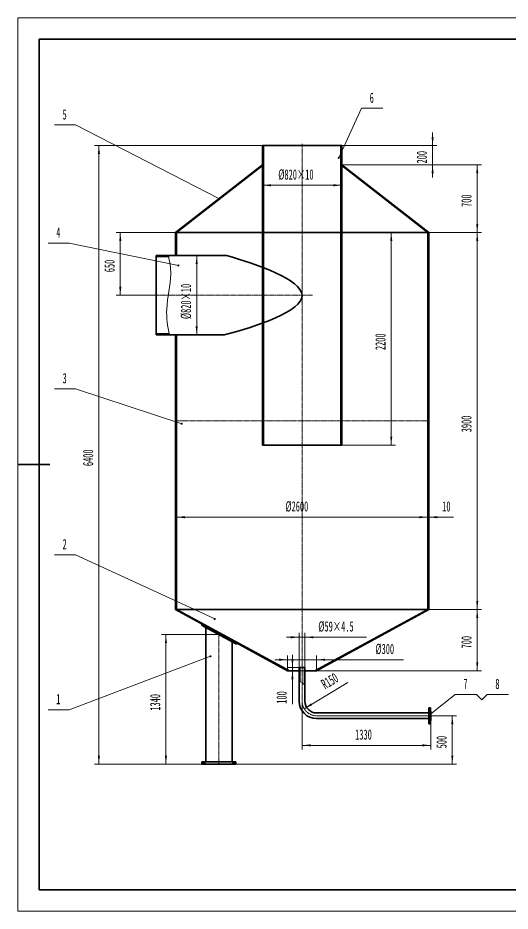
# Model space of a CAD drawing. Header units: millimetres. Extents: x -6534 to 6534, y -5345 to 4620.
# Drawn here: x -6534 to -1446, y -4620 to 4620 of the extents above; entities that cross this region are included whole.
import ezdxf

# ---------------------------------------------------------------- set-up
doc = ezdxf.new("R2010")
doc.units = ezdxf.units.MM
doc.linetypes.add('点画线', pattern=[18, 12, -2, 2, -2])
doc.layers.get('0').update_dxf_attribs({"lineweight": 35})
for name, color, linetype, lineweight in [('EB0', 7, 'Continuous', 35), ('中心线层', 1, '点画线', 18), ('尺寸线层', 3, 'Continuous', 18), ('细实线层', 7, 'Continuous', 18)]:
    doc.layers.add(name, color=color, linetype=linetype, lineweight=lineweight)
doc.styles.add('标准', font='', dxfattribs={"width": 0.5})
doc.styles.get('标准').set_extended_font_data('宋体')
doc.dimstyles.new('标准', dxfattribs={"dimscale": 330, "dimtxt": 4.789648, "dimasz": 4, "dimexe": 2, "dimexo": 0, "dimgap": 1.419876, "dimtad": 1, "dimdec": 1, "dimdsep": 46, "dimtxsty": '标准', "dimblk": '_CAXARROW', "dimcen": 0, "dimdle": 6, "dimazin": 2, "dimtfac": 0.707107, "dimtdec": 3, "dimtofl": 0, "dimtmove": 0, "dimatfit": 3, "dimfxl": 0, "dimfrac": 2, "dimtolj": 1, "dimtzin": 0, "dimlwd": 18, "dimarcsym": 0})

# ---------------------------------------------------------------- blocks, each defined once
blk = doc.blocks.new('*X2')
at = {"layer": 'EB0', "color": 0, "linetype": 'Continuous', "lineweight": 18}
for p, q in [((-12848, -220), (-12848, 9020)), ((-12848, 9020), (220, 9020)), ((220, 9020), (220, -220)), ((220, -220), (-12848, -220))]:
    blk.add_line(p, q, dxfattribs=at)
at = {"layer": 'EB0', "color": 0, "linetype": 'Continuous', "lineweight": 35}
for p, q in [((-6314, 9020), (-6314, 8690)), ((-12628, 8800), (-12628, 0)), ((0, 8800), (-12628, 8800)), ((0, 0), (0, 8800)), ((-12848, 4400), (-12518, 4400)), ((220, 4400), (-110, 4400)), ((-6314, -220), (-6314, 110)), ((-12628, 0), (0, 0))]:
    blk.add_line(p, q, dxfattribs=at)
blk = doc.blocks.new('*X3')
at = {"layer": '尺寸线层', "linetype": 'Continuous', "lineweight": 18}
for points in [[(-4896.1, -545.1), (-4808.1, -556.1), (-4808.1, -534.1)], [(-2296.1, -545.1), (-2384.1, -556.1), (-2384.1, -534.1)]]:
    blk.add_hatch(color=0, dxfattribs=at).paths.add_polyline_path(points, flags=0)
at = {"layer": '尺寸线层', "color": 0, "linetype": 'Continuous', "lineweight": 18}
for p, q in [((-2296.1, 2400.6), (-2296.1, -589.1)), ((-4896.1, 1340.6), (-4896.1, -589.1)), ((-4896.1, -545.1), (-2296.1, -545.1))]:
    blk.add_line(p, q, dxfattribs=at)
at = {"layer": '尺寸线层', "color": 0, "linetype": 'Continuous', "lineweight": 18, "insert": (-3768.9, -380.6), "char_height": 105.372, "width": 226.71, "attachment_point": 1, "line_spacing_factor": 1.15057, "style": '标准'}
blk.add_mtext('\\T1.001;%%C2600', dxfattribs=at)
blk = doc.blocks.new('_CAXARROW')
blk.add_hatch(color=0).paths.add_polyline_path([(0, 0), (-1, 0.125), (-1, -0.125)], flags=0)
blk = doc.blocks.new('*X4')
at = {"layer": '尺寸线层', "linetype": 'Continuous', "lineweight": 18}
for points in [[(-2296.1, -545.1), (-2384.1, -556.1), (-2384.1, -534.1)], [(-2286.1, -545.1), (-2198.1, -556.1), (-2198.1, -534.1)]]:
    blk.add_hatch(color=0, dxfattribs=at).paths.add_polyline_path(points, flags=0)
at = {"layer": '尺寸线层', "color": 0, "linetype": 'Continuous', "lineweight": 18}
for p, q in [((-2428.1, -545.1), (-2031.5, -545.1)), ((-2296.1, -1499.4), (-2296.1, -501.1)), ((-2286.1, -1499.4), (-2286.1, -501.1))]:
    blk.add_line(p, q, dxfattribs=at)
at = {"layer": '尺寸线层', "color": 0, "linetype": 'Continuous', "lineweight": 18, "insert": (-2148.5, -380.6), "char_height": 105.37, "width": 151.36, "attachment_point": 1, "line_spacing_factor": 1.15057, "style": '标准'}
blk.add_mtext('\\T1.001;10', dxfattribs=at)
blk = doc.blocks.new('*X5')
at = {"layer": '尺寸线层', "linetype": 'Continuous', "lineweight": 18}
for points in [[(-5475.6, 2400.6), (-5486.6, 2312.6), (-5464.6, 2312.6)], [(-5475.6, 1750.6), (-5486.6, 1838.6), (-5464.6, 1838.6)]]:
    blk.add_hatch(color=0, dxfattribs=at).paths.add_polyline_path(points, flags=0)
at = {"layer": '尺寸线层', "color": 0, "linetype": 'Continuous', "lineweight": 18}
for p, q in [((-4906.1, 2400.6), (-5519.6, 2400.6)), ((-5475.6, 2400.6), (-5475.6, 1750.6)), ((-5109.1, 1750.6), (-5519.6, 1750.6))]:
    blk.add_line(p, q, dxfattribs=at)
at = {"layer": '尺寸线层', "color": 0, "linetype": 'Continuous', "lineweight": 18, "insert": (-5640, 1989.2), "char_height": 105.372, "width": 113.465, "attachment_point": 1, "rotation": 90, "line_spacing_factor": 1.15057, "style": '标准'}
blk.add_mtext('\\T1.001;650', dxfattribs=at)
blk = doc.blocks.new('*X6')
at = {"layer": '尺寸线层', "linetype": 'Continuous', "lineweight": 18}
for points in [[(-1786.4, 2400.6), (-1797.4, 2312.6), (-1775.4, 2312.6)], [(-1786.4, -1499.4), (-1797.4, -1411.4), (-1775.4, -1411.4)]]:
    blk.add_hatch(color=0, dxfattribs=at).paths.add_polyline_path(points, flags=0)
at = {"layer": '尺寸线层', "color": 0, "linetype": 'Continuous', "lineweight": 18}
for p, q in [((-2286.1, 2400.6), (-1742.4, 2400.6)), ((-1786.4, 2400.6), (-1786.4, -1499.4)), ((-2286.1, -1499.4), (-1742.4, -1499.4))]:
    blk.add_line(p, q, dxfattribs=at)
at = {"layer": '尺寸线层', "color": 0, "linetype": 'Continuous', "lineweight": 18, "insert": (-1950.9, 333.6), "char_height": 105.372, "width": 151.25, "attachment_point": 1, "rotation": 90, "line_spacing_factor": 1.15057, "style": '标准'}
blk.add_mtext('\\T1.001;3900', dxfattribs=at)
blk = doc.blocks.new('*X7')
at = {"layer": '尺寸线层', "linetype": 'Continuous', "lineweight": 18}
for points in [[(-2044.1, -2599.4), (-2055.1, -2687.4), (-2033.1, -2687.4)], [(-2044.1, -3099.4), (-2055.1, -3011.4), (-2033.1, -3011.4)]]:
    blk.add_hatch(color=0, dxfattribs=at).paths.add_polyline_path(points, flags=0)
at = {"layer": '尺寸线层', "color": 0, "linetype": 'Continuous', "lineweight": 18}
for p, q in [((-3446.1, -2599.4), (-2000.1, -2599.4)), ((-2044.1, -2599.4), (-2044.1, -3099.4)), ((-4281.1, -3099.4), (-2000.1, -3099.4))]:
    blk.add_line(p, q, dxfattribs=at)
at = {"layer": '尺寸线层', "color": 0, "linetype": 'Continuous', "lineweight": 18, "insert": (-2208.5, -2935.8), "char_height": 105.372, "width": 113.465, "attachment_point": 1, "rotation": 90, "line_spacing_factor": 1.15057, "style": '标准'}
blk.add_mtext('\\T1.001;500', dxfattribs=at)
blk = doc.blocks.new('*X8')
at = {"layer": '尺寸线层', "linetype": 'Continuous', "lineweight": 18}
for points in [[(-1786.4, 3100.6), (-1797.4, 3012.6), (-1775.4, 3012.6)], [(-1786.4, 2400.6), (-1797.4, 2488.6), (-1775.4, 2488.6)]]:
    blk.add_hatch(color=0, dxfattribs=at).paths.add_polyline_path(points, flags=0)
at = {"layer": '尺寸线层', "color": 0, "linetype": 'Continuous', "lineweight": 18}
for p, q in [((-3186.1, 3100.6), (-1742.4, 3100.6)), ((-1786.4, 3100.6), (-1786.4, 2400.6)), ((-2286.1, 2400.6), (-1742.4, 2400.6))]:
    blk.add_line(p, q, dxfattribs=at)
at = {"layer": '尺寸线层', "color": 0, "linetype": 'Continuous', "lineweight": 18, "insert": (-1950.9, 2664.2), "char_height": 105.372, "width": 113.465, "attachment_point": 1, "rotation": 90, "line_spacing_factor": 1.15057, "style": '标准'}
blk.add_mtext('\\T1.001;700', dxfattribs=at)
blk = doc.blocks.new('*X9')
at = {"layer": '尺寸线层', "linetype": 'Continuous', "lineweight": 18}
for points in [[(-2675, 2400.6), (-2686, 2312.6), (-2664, 2312.6)], [(-2675, 200.6), (-2686, 288.6), (-2664, 288.6)]]:
    blk.add_hatch(color=0, dxfattribs=at).paths.add_polyline_path(points, flags=0)
at = {"layer": '尺寸线层', "color": 0, "linetype": 'Continuous', "lineweight": 18}
for p, q in [((-2286.1, 2400.6), (-2719, 2400.6)), ((-2675, 2400.6), (-2675, 200.6)), ((-3186.1, 200.6), (-2631, 200.6))]:
    blk.add_line(p, q, dxfattribs=at)
at = {"layer": '尺寸线层', "color": 0, "linetype": 'Continuous', "lineweight": 18, "insert": (-2839.5, 1183.6), "char_height": 105.372, "width": 151.25, "attachment_point": 1, "rotation": 90, "line_spacing_factor": 1.15057, "style": '标准'}
blk.add_mtext('\\T1.001;2200', dxfattribs=at)
blk = doc.blocks.new('*X10')
at = {"layer": '尺寸线层', "linetype": 'Continuous', "lineweight": 18}
for points in [[(-2247.5, 3300.6), (-2258.5, 3388.6), (-2236.5, 3388.6)], [(-2247.5, 3100.6), (-2258.5, 3012.6), (-2236.5, 3012.6)]]:
    blk.add_hatch(color=0, dxfattribs=at).paths.add_polyline_path(points, flags=0)
at = {"layer": '尺寸线层', "color": 0, "linetype": 'Continuous', "lineweight": 18}
for p, q in [((-2247.5, 3432.6), (-2247.5, 2968.6)), ((-3186.1, 3300.6), (-2203.5, 3300.6)), ((-3186.1, 3100.6), (-2203.5, 3100.6))]:
    blk.add_line(p, q, dxfattribs=at)
at = {"layer": '尺寸线层', "color": 0, "linetype": 'Continuous', "lineweight": 18, "insert": (-2412, 3114.2), "char_height": 105.372, "width": 113.465, "attachment_point": 1, "rotation": 90, "line_spacing_factor": 1.15057, "style": '标准'}
blk.add_mtext('\\T1.001;200', dxfattribs=at)
blk = doc.blocks.new('*X11')
at = {"layer": '尺寸线层', "linetype": 'Continuous', "lineweight": 18}
for points in [[(-5696.9, 3300.6), (-5707.9, 3212.6), (-5685.9, 3212.6)], [(-5696.9, -3099.4), (-5707.9, -3011.4), (-5685.9, -3011.4)]]:
    blk.add_hatch(color=0, dxfattribs=at).paths.add_polyline_path(points, flags=0)
at = {"layer": '尺寸线层', "color": 0, "linetype": 'Continuous', "lineweight": 18}
for p, q in [((-3186.1, 3300.6), (-5740.9, 3300.6)), ((-5696.9, 3300.6), (-5696.9, -3099.4)), ((-4281.1, -3099.4), (-5740.9, -3099.4))]:
    blk.add_line(p, q, dxfattribs=at)
at = {"layer": '尺寸线层', "color": 0, "linetype": 'Continuous', "lineweight": 18, "insert": (-5861.4, -16.4), "char_height": 105.372, "width": 151.25, "attachment_point": 1, "rotation": 90, "line_spacing_factor": 1.15057, "style": '标准'}
blk.add_mtext('\\T1.001;6400', dxfattribs=at)
blk = doc.blocks.new('*X12')
at = {"layer": '尺寸线层', "linetype": 'Continuous', "lineweight": 18}
for points in [[(-3596.1, -2905.3), (-3508.1, -2916.3), (-3508.1, -2894.3)], [(-2265.9, -2905.3), (-2353.9, -2916.3), (-2353.9, -2894.3)]]:
    blk.add_hatch(color=0, dxfattribs=at).paths.add_polyline_path(points, flags=0)
at = {"layer": '尺寸线层', "color": 0, "linetype": 'Continuous', "lineweight": 18}
for p, q in [((-3596.1, -2449.4), (-3596.1, -2949.3)), ((-2265.9, -2648.8), (-2265.9, -2949.3)), ((-3596.1, -2905.3), (-2265.9, -2905.3))]:
    blk.add_line(p, q, dxfattribs=at)
at = {"layer": '尺寸线层', "color": 0, "linetype": 'Continuous', "lineweight": 18, "insert": (-3048, -2740.8), "char_height": 105.372, "width": 151.25, "attachment_point": 1, "line_spacing_factor": 1.15057, "style": '标准'}
blk.add_mtext('\\T1.001;1330', dxfattribs=at)
blk = doc.blocks.new('*X13')
at = {"layer": '尺寸线层', "linetype": 'Continuous', "lineweight": 18}
for points in [[(-4685.8, 2160.6), (-4696.8, 2072.6), (-4674.8, 2072.6)], [(-4685.8, 1340.6), (-4696.8, 1428.6), (-4674.8, 1428.6)]]:
    blk.add_hatch(color=0, dxfattribs=at).paths.add_polyline_path(points, flags=0)
at = {"layer": '尺寸线层', "color": 0, "linetype": 'Continuous', "lineweight": 18}
for p, q in [((-5106.1, 2160.6), (-4641.8, 2160.6)), ((-4685.8, 2160.6), (-4685.8, 1340.6)), ((-4401.6, 1340.6), (-4729.8, 1340.6))]:
    blk.add_line(p, q, dxfattribs=at)
at = {"layer": '尺寸线层', "color": 0, "linetype": 'Continuous', "lineweight": 18, "insert": (-4850.2, 1504), "char_height": 105.372, "width": 339.955, "attachment_point": 1, "rotation": 90, "line_spacing_factor": 1.15057, "style": '标准'}
blk.add_mtext('\\T1.001;%%C820×10', dxfattribs=at)
blk = doc.blocks.new('*X14')
at = {"layer": '尺寸线层', "linetype": 'Continuous', "lineweight": 18}
for points in [[(-4006.1, 2888.4), (-3918.1, 2877.4), (-3918.1, 2899.4)], [(-3186.1, 2888.4), (-3274.1, 2877.4), (-3274.1, 2899.4)]]:
    blk.add_hatch(color=0, dxfattribs=at).paths.add_polyline_path(points, flags=0)
at = {"layer": '尺寸线层', "color": 0, "linetype": 'Continuous', "lineweight": 18}
for p, q in [((-4006.1, 3300.6), (-4006.1, 2844.4)), ((-3186.1, 3300.6), (-3186.1, 2844.4)), ((-4006.1, 2888.4), (-3186.1, 2888.4))]:
    blk.add_line(p, q, dxfattribs=at)
at = {"layer": '尺寸线层', "color": 0, "linetype": 'Continuous', "lineweight": 18, "insert": (-3842.7, 3052.8), "char_height": 105.372, "width": 339.955, "attachment_point": 1, "line_spacing_factor": 1.15057, "style": '标准'}
blk.add_mtext('\\T1.001;%%C820×10', dxfattribs=at)
blk = doc.blocks.new('*X15')
at = {"layer": '尺寸线层', "linetype": 'Continuous', "lineweight": 18}
for points in [[(-3625.6, -1786.8), (-3713.6, -1797.8), (-3713.6, -1775.8)], [(-3566.6, -1786.8), (-3478.6, -1797.8), (-3478.6, -1775.8)]]:
    blk.add_hatch(color=0, dxfattribs=at).paths.add_polyline_path(points, flags=0)
at = {"layer": '尺寸线层', "color": 0, "linetype": 'Continuous', "lineweight": 18}
for p, q in [((-3625.6, -2099.4), (-3625.6, -1742.8)), ((-3566.6, -2449.4), (-3566.6, -1742.8)), ((-3757.6, -1786.8), (-2930.4, -1786.8))]:
    blk.add_line(p, q, dxfattribs=at)
at = {"layer": '尺寸线层', "color": 0, "linetype": 'Continuous', "lineweight": 18, "insert": (-3429, -1622.4), "char_height": 105.372, "width": 339.955, "attachment_point": 1, "line_spacing_factor": 1.15057, "style": '标准'}
blk.add_mtext('\\T1.001;%%C59×4.5', dxfattribs=at)
blk = doc.blocks.new('*X16')
at = {"layer": '尺寸线层', "linetype": 'Continuous', "lineweight": 18}
for points in [[(-5003.9, -1759.1), (-5014.9, -1847.1), (-4992.9, -1847.1)], [(-5003.9, -3099.4), (-5014.9, -3011.4), (-4992.9, -3011.4)]]:
    blk.add_hatch(color=0, dxfattribs=at).paths.add_polyline_path(points, flags=0)
at = {"layer": '尺寸线层', "color": 0, "linetype": 'Continuous', "lineweight": 18}
for p, q in [((-4456.1, -1759.1), (-5047.9, -1759.1)), ((-5003.9, -1759.1), (-5003.9, -3099.4)), ((-4456.1, -3099.4), (-5047.9, -3099.4))]:
    blk.add_line(p, q, dxfattribs=at)
at = {"layer": '尺寸线层', "color": 0, "linetype": 'Continuous', "lineweight": 18, "insert": (-5168.3, -2546.2), "char_height": 105.372, "width": 151.25, "attachment_point": 1, "rotation": 90, "line_spacing_factor": 1.15057, "style": '标准'}
blk.add_mtext('\\T1.001;1340', dxfattribs=at)
blk = doc.blocks.new('*X18')
at = {"layer": '细实线层', "linetype": 'Continuous', "lineweight": 18}
blk.add_hatch(color=0, dxfattribs=at).paths.add_polyline_path([(1690.4, 552.3), (1690.2, 554), (1689.8, 555.7), (1689.2, 557.3), (1688.3, 558.7), (1687.2, 560), (1685.8, 561.2), (1684.4, 562.1), (1682.8, 562.7), (1681.1, 563.1), (1679.4, 563.3), (1677.7, 563.1), (1676, 562.7), (1674.4, 562.1), (1672.9, 561.2), (1671.6, 560), (1670.5, 558.7), (1669.6, 557.3), (1668.9, 555.7), (1668.5, 554), (1668.4, 552.3), (1668.5, 550.5), (1668.9, 548.9), (1669.6, 547.3), (1670.5, 545.8), (1671.6, 544.5), (1672.9, 543.4), (1674.4, 542.5), (1676, 541.8), (1677.7, 541.4), (1679.4, 541.3), (1681.1, 541.4), (1682.8, 541.8), (1684.4, 542.5), (1685.8, 543.4), (1687.2, 544.5), (1688.3, 545.8), (1689.2, 547.3), (1689.8, 548.9), (1690.2, 550.5)], flags=0)
at = {"layer": '细实线层', "color": 0, "linetype": 'Continuous', "lineweight": 18}
for p, q in [((1679.4, 552.3), (220, 0)), ((220, 0), (0, 0))]:
    blk.add_line(p, q, dxfattribs=at)
at = {"layer": '细实线层', "color": 0, "linetype": 'Continuous', "lineweight": 18, "insert": (84.9, 162.5), "char_height": 105.37, "width": 75.79, "attachment_point": 1, "line_spacing_factor": 1.15057, "style": '标准'}
blk.add_mtext('\\T1.001;1', dxfattribs=at)
blk = doc.blocks.new('*X17')
at = {"layer": '细实线层', "color": 0, "linetype": 'ByBlock', "lineweight": -2, "ltscale": 0.2}
blk.add_blockref('*X18', (-1679.4, -552.3), dxfattribs=at)
blk = doc.blocks.new('*X20')
at = {"layer": '细实线层', "linetype": 'Continuous', "lineweight": 18}
blk.add_hatch(color=0, dxfattribs=at).paths.add_polyline_path([(1669, -663.5), (1668.9, -661.8), (1668.5, -660.1), (1667.8, -658.5), (1666.9, -657), (1665.8, -655.7), (1664.5, -654.6), (1663, -653.7), (1661.4, -653), (1659.7, -652.6), (1658, -652.5), (1656.3, -652.6), (1654.6, -653), (1653, -653.7), (1651.5, -654.6), (1650.2, -655.7), (1649.1, -657), (1648.2, -658.5), (1647.5, -660.1), (1647.1, -661.8), (1647, -663.5), (1647.1, -665.2), (1647.5, -666.9), (1648.2, -668.5), (1649.1, -670), (1650.2, -671.3), (1651.5, -672.4), (1653, -673.3), (1654.6, -674), (1656.3, -674.4), (1658, -674.5), (1659.7, -674.4), (1661.4, -674), (1663, -673.3), (1664.5, -672.4), (1665.8, -671.3), (1666.9, -670), (1667.8, -668.5), (1668.5, -666.9), (1668.9, -665.2)], flags=0)
at = {"layer": '细实线层', "color": 0, "linetype": 'Continuous', "lineweight": 18}
for p, q in [((220, 0), (0, 0)), ((1658, -663.5), (220, 0))]:
    blk.add_line(p, q, dxfattribs=at)
at = {"layer": '细实线层', "color": 0, "linetype": 'Continuous', "lineweight": 18, "insert": (84.9, 162.5), "char_height": 105.37, "width": 75.79, "attachment_point": 1, "line_spacing_factor": 1.15057, "style": '标准'}
blk.add_mtext('\\T1.001;2', dxfattribs=at)
blk = doc.blocks.new('*X19')
at = {"layer": '细实线层', "color": 0, "linetype": 'ByBlock', "lineweight": -2, "ltscale": 0.2}
blk.add_blockref('*X20', (-1658, 663.5), dxfattribs=at)
blk = doc.blocks.new('*X22')
at = {"layer": '细实线层', "linetype": 'Continuous', "lineweight": 18}
blk.add_hatch(color=0, dxfattribs=at).paths.add_polyline_path([(1326.9, -360.1), (1326.8, -358.4), (1326.4, -356.7), (1325.7, -355.1), (1324.8, -353.7), (1323.7, -352.4), (1322.4, -351.2), (1320.9, -350.3), (1319.3, -349.7), (1317.7, -349.3), (1315.9, -349.1), (1314.2, -349.3), (1312.5, -349.7), (1311, -350.3), (1309.5, -351.2), (1308.2, -352.4), (1307, -353.7), (1306.1, -355.1), (1305.5, -356.7), (1305.1, -358.4), (1304.9, -360.1), (1305.1, -361.9), (1305.5, -363.5), (1306.1, -365.1), (1307, -366.6), (1308.2, -367.9), (1309.5, -369), (1311, -369.9), (1312.5, -370.6), (1314.2, -371), (1315.9, -371.1), (1317.7, -371), (1319.3, -370.6), (1320.9, -369.9), (1322.4, -369), (1323.7, -367.9), (1324.8, -366.6), (1325.7, -365.1), (1326.4, -363.5), (1326.8, -361.9)], flags=0)
at = {"layer": '细实线层', "color": 0, "linetype": 'Continuous', "lineweight": 18}
for p, q in [((220, 0), (0, 0)), ((1315.9, -360.1), (220, 0))]:
    blk.add_line(p, q, dxfattribs=at)
at = {"layer": '细实线层', "color": 0, "linetype": 'Continuous', "lineweight": 18, "insert": (84.9, 162.5), "char_height": 105.37, "width": 75.79, "attachment_point": 1, "line_spacing_factor": 1.15057, "style": '标准'}
blk.add_mtext('\\T1.001;3', dxfattribs=at)
blk = doc.blocks.new('*X21')
at = {"layer": '细实线层', "color": 0, "linetype": 'ByBlock', "lineweight": -2, "ltscale": 0.2}
blk.add_blockref('*X22', (-1315.9, 360.1), dxfattribs=at)
blk = doc.blocks.new('*X24')
at = {"layer": '细实线层', "linetype": 'Continuous', "lineweight": 18}
blk.add_hatch(color=0, dxfattribs=at).paths.add_polyline_path([(1358.3, -231.8), (1358.2, -230.1), (1357.8, -228.4), (1357.1, -226.8), (1356.2, -225.3), (1355.1, -224), (1353.8, -222.9), (1352.3, -222), (1350.7, -221.3), (1349, -220.9), (1347.3, -220.8), (1345.6, -220.9), (1343.9, -221.3), (1342.3, -222), (1340.8, -222.9), (1339.5, -224), (1338.4, -225.3), (1337.5, -226.8), (1336.8, -228.4), (1336.4, -230.1), (1336.3, -231.8), (1336.4, -233.5), (1336.8, -235.2), (1337.5, -236.8), (1338.4, -238.2), (1339.5, -239.6), (1340.8, -240.7), (1342.3, -241.6), (1343.9, -242.2), (1345.6, -242.6), (1347.3, -242.8), (1349, -242.6), (1350.7, -242.2), (1352.3, -241.6), (1353.8, -240.7), (1355.1, -239.6), (1356.2, -238.2), (1357.1, -236.8), (1357.8, -235.2), (1358.2, -233.5)], flags=0)
at = {"layer": '细实线层', "color": 0, "linetype": 'Continuous', "lineweight": 18}
for p, q in [((220, 0), (0, 0)), ((1347.3, -231.8), (220, 0))]:
    blk.add_line(p, q, dxfattribs=at)
at = {"layer": '细实线层', "color": 0, "linetype": 'Continuous', "lineweight": 18, "insert": (84.9, 162.5), "char_height": 105.37, "width": 75.79, "attachment_point": 1, "line_spacing_factor": 1.15057, "style": '标准'}
blk.add_mtext('\\T1.001;4', dxfattribs=at)
blk = doc.blocks.new('*X23')
at = {"layer": '细实线层', "color": 0, "linetype": 'ByBlock', "lineweight": -2, "ltscale": 0.2}
blk.add_blockref('*X24', (-1347.3, 231.8), dxfattribs=at)
blk = doc.blocks.new('*X26')
at = {"layer": '细实线层', "linetype": 'Continuous', "lineweight": 18}
blk.add_hatch(color=0, dxfattribs=at).paths.add_polyline_path([(1716.9, -765.1), (1716.8, -763.4), (1716.4, -761.7), (1715.7, -760.1), (1714.8, -758.6), (1713.7, -757.3), (1712.4, -756.2), (1710.9, -755.3), (1709.3, -754.6), (1707.6, -754.2), (1705.9, -754.1), (1704.2, -754.2), (1702.5, -754.6), (1700.9, -755.3), (1699.4, -756.2), (1698.1, -757.3), (1697, -758.6), (1696.1, -760.1), (1695.4, -761.7), (1695, -763.4), (1694.9, -765.1), (1695, -766.8), (1695.4, -768.5), (1696.1, -770.1), (1697, -771.6), (1698.1, -772.9), (1699.4, -774), (1700.9, -774.9), (1702.5, -775.6), (1704.2, -776), (1705.9, -776.1), (1707.6, -776), (1709.3, -775.6), (1710.9, -774.9), (1712.4, -774), (1713.7, -772.9), (1714.8, -771.6), (1715.7, -770.1), (1716.4, -768.5), (1716.8, -766.8)], flags=0)
at = {"layer": '细实线层', "color": 0, "linetype": 'Continuous', "lineweight": 18}
for p, q in [((220, 0), (0, 0)), ((1705.9, -765.1), (220, 0))]:
    blk.add_line(p, q, dxfattribs=at)
at = {"layer": '细实线层', "color": 0, "linetype": 'Continuous', "lineweight": 18, "insert": (84.9, 162.5), "char_height": 105.37, "width": 75.79, "attachment_point": 1, "line_spacing_factor": 1.15057, "style": '标准'}
blk.add_mtext('\\T1.001;5', dxfattribs=at)
blk = doc.blocks.new('*X25')
at = {"layer": '细实线层', "color": 0, "linetype": 'ByBlock', "lineweight": -2, "ltscale": 0.2}
blk.add_blockref('*X26', (-1705.9, 765.1), dxfattribs=at)
blk = doc.blocks.new('*X28')
at = {"layer": '细实线层', "linetype": 'Continuous', "lineweight": 18}
blk.add_hatch(color=0, dxfattribs=at).paths.add_polyline_path([(-443.7, -511.7), (-443.8, -509.9), (-444.2, -508.3), (-444.9, -506.7), (-445.8, -505.2), (-446.9, -503.9), (-448.2, -502.8), (-449.7, -501.9), (-451.3, -501.2), (-452.9, -500.8), (-454.7, -500.7), (-456.4, -500.8), (-458.1, -501.2), (-459.7, -501.9), (-461.1, -502.8), (-462.4, -503.9), (-463.6, -505.2), (-464.5, -506.7), (-465.1, -508.3), (-465.5, -509.9), (-465.7, -511.7), (-465.5, -513.4), (-465.1, -515.1), (-464.5, -516.7), (-463.6, -518.1), (-462.4, -519.4), (-461.1, -520.6), (-459.7, -521.5), (-458.1, -522.1), (-456.4, -522.5), (-454.7, -522.7), (-452.9, -522.5), (-451.3, -522.1), (-449.7, -521.5), (-448.2, -520.6), (-446.9, -519.4), (-445.8, -518.1), (-444.9, -516.7), (-444.2, -515.1), (-443.8, -513.4)], flags=0)
at = {"layer": '细实线层', "color": 0, "linetype": 'Continuous', "lineweight": 18}
for p, q in [((-454.7, -511.7), (-220, 0)), ((-220, 0), (0, 0))]:
    blk.add_line(p, q, dxfattribs=at)
at = {"layer": '细实线层', "color": 0, "linetype": 'Continuous', "lineweight": 18, "insert": (-135.1, 162.5), "char_height": 105.37, "width": 75.79, "attachment_point": 1, "line_spacing_factor": 1.15057, "style": '标准'}
blk.add_mtext('\\T1.001;6', dxfattribs=at)
blk = doc.blocks.new('*X27')
at = {"layer": '细实线层', "color": 0, "linetype": 'ByBlock', "lineweight": -2, "ltscale": 0.2}
blk.add_blockref('*X28', (454.7, 511.7), dxfattribs=at)
blk = doc.blocks.new('*X30')
at = {"layer": '细实线层', "linetype": 'Continuous', "lineweight": 18}
blk.add_hatch(color=0, dxfattribs=at).paths.add_polyline_path([(-462.2, -200.7), (-462.3, -198.9), (-462.7, -197.3), (-463.4, -195.7), (-464.3, -194.2), (-465.4, -192.9), (-466.7, -191.8), (-468.2, -190.9), (-469.8, -190.2), (-471.5, -189.8), (-473.2, -189.7), (-474.9, -189.8), (-476.6, -190.2), (-478.2, -190.9), (-479.7, -191.8), (-481, -192.9), (-482.1, -194.2), (-483, -195.7), (-483.6, -197.3), (-484, -198.9), (-484.2, -200.7), (-484, -202.4), (-483.6, -204.1), (-483, -205.6), (-482.1, -207.1), (-481, -208.4), (-479.7, -209.6), (-478.2, -210.5), (-476.6, -211.1), (-474.9, -211.5), (-473.2, -211.7), (-471.5, -211.5), (-469.8, -211.1), (-468.2, -210.5), (-466.7, -209.6), (-465.4, -208.4), (-464.3, -207.1), (-463.4, -205.6), (-462.7, -204.1), (-462.3, -202.4)], flags=0)
at = {"layer": '细实线层', "color": 0, "linetype": 'Continuous', "lineweight": 18}
for p, q in [((-473.2, -200.7), (-220, 0)), ((-220, 0), (0, 0))]:
    blk.add_line(p, q, dxfattribs=at)
at = {"layer": '细实线层', "color": 0, "linetype": 'Continuous', "lineweight": 18, "insert": (-135.1, 162.5), "char_height": 105.37, "width": 75.79, "attachment_point": 1, "line_spacing_factor": 1.15057, "style": '标准'}
blk.add_mtext('\\T1.001;7', dxfattribs=at)
blk = doc.blocks.new('*X31')
at = {"layer": '细实线层', "color": 0, "linetype": 'Continuous', "lineweight": 18}
for p, q in [((-330, 0), (-275, -55)), ((-220, 0), (-275, -55)), ((-220, 0), (0, 0))]:
    blk.add_line(p, q, dxfattribs=at)
at = {"layer": '细实线层', "color": 0, "linetype": 'Continuous', "lineweight": 18, "insert": (-135.1, 162.5), "char_height": 105.37, "width": 75.79, "attachment_point": 1, "line_spacing_factor": 1.15057, "style": '标准'}
blk.add_mtext('\\T1.001;8', dxfattribs=at)
blk = doc.blocks.new('*X29')
at = {"layer": '细实线层', "color": 0, "linetype": '点画线', "lineweight": 18}
for name, p in [('*X30', (473.2, 200.7)), ('*X31', (803.2, 200.7))]:
    blk.add_blockref(name, p, dxfattribs=at)
blk = doc.blocks.new('*X69')
at = {"layer": '尺寸线层', "linetype": 'Continuous', "lineweight": 18}
blk.add_hatch(color=0, dxfattribs=at).paths.add_polyline_path([(-3575, -2526.2), (-3493.7, -2490.6), (-3505, -2471.7)], flags=0)
at = {"layer": '尺寸线层', "color": 0, "linetype": 'Continuous', "lineweight": 18}
blk.add_line((-3575, -2526.2), (-3122.2, -2256.3), dxfattribs=at)
at = {"layer": '尺寸线层', "color": 0, "linetype": 'Continuous', "lineweight": 18, "insert": (-3412.1, -2237.7), "char_height": 105.372, "width": 151.25, "attachment_point": 1, "rotation": 30.80317, "line_spacing_factor": 1.15057, "style": '标准'}
blk.add_mtext('\\T1.001;R150', dxfattribs=at)
blk = doc.blocks.new('*X70')
at = {"layer": '尺寸线层', "linetype": 'Continuous', "lineweight": 18}
for points in [[(-3696.3, -2099.4), (-3707.3, -2011.4), (-3685.3, -2011.4)], [(-3696.3, -2133.5), (-3707.3, -2221.5), (-3685.3, -2221.5)]]:
    blk.add_hatch(color=0, dxfattribs=at).paths.add_polyline_path(points, flags=0)
at = {"layer": '尺寸线层', "color": 0, "linetype": 'Continuous', "lineweight": 18}
for p, q in [((-3696.3, -1967.4), (-3696.3, -2480)), ((-3566.6, -2099.4), (-3740.3, -2099.4)), ((-3566.6, -2133.5), (-3740.3, -2133.5))]:
    blk.add_line(p, q, dxfattribs=at)
at = {"layer": '尺寸线层', "color": 0, "linetype": 'Continuous', "lineweight": 18, "insert": (-3860.7, -2474.5), "char_height": 105.372, "width": 113.465, "attachment_point": 1, "rotation": 90, "line_spacing_factor": 1.15057, "style": '标准'}
blk.add_mtext('\\T1.001;100', dxfattribs=at)
blk = doc.blocks.new('*X71')
at = {"layer": '尺寸线层', "linetype": 'Continuous', "lineweight": 18}
for points in [[(-1786.4, -1499.4), (-1797.4, -1587.4), (-1775.4, -1587.4)], [(-1786.4, -2133.5), (-1797.4, -2045.5), (-1775.4, -2045.5)]]:
    blk.add_hatch(color=0, dxfattribs=at).paths.add_polyline_path(points, flags=0)
at = {"layer": '尺寸线层', "color": 0, "linetype": 'Continuous', "lineweight": 18}
for p, q in [((-2286.1, -1499.4), (-1742.4, -1499.4)), ((-1786.4, -1499.4), (-1786.4, -2133.5)), ((-3446.1, -2133.5), (-1742.4, -2133.5))]:
    blk.add_line(p, q, dxfattribs=at)
at = {"layer": '尺寸线层', "color": 0, "linetype": 'Continuous', "lineweight": 18, "insert": (-1950.9, -1902.8), "char_height": 105.372, "width": 113.465, "attachment_point": 1, "rotation": 90, "line_spacing_factor": 1.15057, "style": '标准'}
blk.add_mtext('\\T1.001;700', dxfattribs=at)
blk = doc.blocks.new('*X72')
at = {"layer": '尺寸线层', "linetype": 'Continuous', "lineweight": 18}
for points in [[(-3746.1, -2019.3), (-3834.1, -2030.3), (-3834.1, -2008.3)], [(-3446.1, -2019.3), (-3358.1, -2030.3), (-3358.1, -2008.3)]]:
    blk.add_hatch(color=0, dxfattribs=at).paths.add_polyline_path(points, flags=0)
at = {"layer": '尺寸线层', "color": 0, "linetype": 'Continuous', "lineweight": 18}
for p, q in [((-3878.1, -2019.3), (-2548.7, -2019.3)), ((-3746.1, -2133.5), (-3746.1, -1975.3)), ((-3446.1, -2133.5), (-3446.1, -1975.3))]:
    blk.add_line(p, q, dxfattribs=at)
at = {"layer": '尺寸线层', "color": 0, "linetype": 'Continuous', "lineweight": 18, "insert": (-2838.5, -1854.9), "char_height": 105.372, "width": 188.925, "attachment_point": 1, "line_spacing_factor": 1.15057, "style": '标准'}
blk.add_mtext('\\T1.001;%%C300', dxfattribs=at)

msp = doc.modelspace()

# ---------------------------------------------------------------- linework, layer by layer
at = {"layer": 'EB0', "linetype": 'Continuous', "lineweight": 35}
for p, q in [((-4006.12, 3300.61), (-4006.12, 200.61)), ((-3186.12, 3300.61), (-4006.12, 3300.61)), ((-3996.12, 3300.61), (-3996.12, 200.61)), ((-3196.12, 3300.61), (-3196.12, 200.61)), ((-3186.12, 3300.61), (-3186.12, 200.61)), ((-4906.12, 2400.61), (-4006.12, 3100.61)), ((-4896.12, 2400.61), (-4006.12, 3092.84)), ((-2286.12, 2400.61), (-3186.12, 3100.61)), ((-2296.12, 2400.61), (-3186.12, 3092.84)), ((-4906.12, 2400.61), (-4906.12, 2160.61)), ((-2286.12, 2400.61), (-4906.12, 2400.61)), ((-4896.12, 2400.61), (-4896.12, 2160.61)), ((-2296.12, -1499.39), (-2296.12, 2400.61)), ((-2286.12, 2400.61), (-2286.12, -1499.39)), ((-4377.67, 2160.61), (-5106.12, 2160.61)), ((-5106.12, 2160.61), (-5106.12, 1340.61)), ((-4976.5, 2150.61), (-5106.12, 2150.61)), ((-4970.23, 1350.61), (-5106.12, 1350.61)), ((-4401.6, 1340.61), (-5106.12, 1340.61)), ((-4906.12, 1340.61), (-4906.12, -1499.39)), ((-4896.12, 1340.61), (-4896.12, -1499.39)), ((-3186.12, 200.61), (-4006.12, 200.61)), ((-2286.12, 200.61), (-2296.12, 200.61)), ((-4906.12, -1499.39), (-2286.12, -1499.39)), ((-4906.12, -1499.39), (-3746.12, -2133.51)), ((-4896.12, -1499.39), (-3726.97, -2133.51)), ((-2296.12, -1499.39), (-3465.27, -2133.51)), ((-2286.12, -1499.39), (-3446.12, -2133.51)), ((-4636.12, -1660.66), (-4630.37, -1650.13)), ((-4636.12, -1660.66), (-4276.12, -1857.46)), ((-4592.62, -1684.44), (-4592.62, -3075.39)), ((-4319.62, -1833.68), (-4319.62, -3075.39)), ((-4276.12, -1857.46), (-4269.24, -1847.54)), ((-3625.62, -2099.39), (-3625.62, -2449.39)), ((-3625.62, -2099.39), (-3566.62, -2099.39)), ((-3621.12, -2099.39), (-3621.12, -2249.19)), ((-3571.12, -2099.39), (-3571.12, -2271.38)), ((-3566.62, -2099.39), (-3566.62, -2449.39)), ((-3746.12, -2133.51), (-3625.62, -2133.51)), ((-3566.62, -2133.51), (-3446.12, -2133.51)), ((-3446.12, -2569.89), (-2286.12, -2569.89)), ((-2285.93, -2681.81), (-2285.93, -2516.81)), ((-2267.93, -2516.81), (-2285.93, -2516.81)), ((-2267.93, -2527.81), (-2285.93, -2527.81)), ((-2267.93, -2545.81), (-2285.93, -2545.81)), ((-2267.93, -2681.81), (-2267.93, -2516.81)), ((-2265.93, -2549.81), (-2267.93, -2549.81)), ((-2265.93, -2648.81), (-2265.93, -2549.81)), ((-3446.12, -2628.89), (-2286.12, -2628.89)), ((-2267.93, -2652.81), (-2285.93, -2652.81)), ((-2267.93, -2670.81), (-2285.93, -2670.81)), ((-2265.93, -2648.81), (-2267.93, -2648.81)), ((-2267.93, -2681.81), (-2285.93, -2681.81)), ((-4631.12, -3075.39), (-4281.12, -3075.39)), ((-4631.12, -3075.39), (-4631.12, -3099.39)), ((-4631.12, -3099.39), (-4281.12, -3099.39)), ((-4624.76, -3075.39), (-4624.76, -3099.39)), ((-4600.76, -3075.39), (-4600.76, -3099.39)), ((-4311.48, -3075.39), (-4311.48, -3099.39)), ((-4287.48, -3075.39), (-4287.48, -3099.39)), ((-4281.12, -3075.39), (-4281.12, -3099.39))]:
    msp.add_line(p, q, dxfattribs=at)
for radius in [179.5, 120.5]:
    msp.add_arc((-3446.12, -2449.39), radius, 180, 270, dxfattribs=at)
msp.add_open_spline([(-4377.67, 2160.61), (-4062.59, 2073.46), (-3126.83, 1742.87), (-4068.06, 1426.33), (-4401.6, 1340.61)], degree=3, knots=[0, 0, 0, 0, 1311.0117331, 2656.7609026, 2656.7609026, 2656.7609026, 2656.7609026], dxfattribs=at)
at = {"layer": '中心线层', "linetype": '点画线', "lineweight": 18}
for p, q in [((-3596.12, 3316.16), (-3596.12, -2449.39)), ((-3489.3, 1750.61), (-5109.12, 1750.61)), ((-2293.12, 450.61), (-4899.12, 450.61)), ((-4456.12, -1756.06), (-4456.12, -3102.39)), ((-2265.93, -2536.81), (-2285.93, -2536.81)), ((-3446.12, -2599.39), (-2262.05, -2599.39)), ((-2265.93, -2661.81), (-2285.93, -2661.81)), ((-4612.76, -3072.08), (-4612.76, -3107.22)), ((-4299.48, -3072.08), (-4299.48, -3107.22))]:
    msp.add_line(p, q, dxfattribs=at)
msp.add_arc((-3446.12, -2449.39), 150, 180, 270, dxfattribs=at)
at = {"layer": '细实线层', "linetype": 'Continuous', "lineweight": 18}
for points, knots in [([(-4978.69, 2160.61), (-4964.75, 2098.01), (-4934.02, 1912.26), (-5017.03, 1640.78), (-4986.57, 1428.6), (-4968.17, 1340.61)], [0, 0, 0, 0, 195.4516728, 567.1531652, 840.5438046, 840.5438046, 840.5438046, 840.5438046]), ([(-3625.62, -2251.45), (-3616.29, -2246.2), (-3598.82, -2242.78), (-3588.5, -2274.74), (-3573.07, -2272.51), (-3566.62, -2269.8)], [0, 0, 0, 0, 32.6776405, 63.0740662, 84.6836319, 84.6836319, 84.6836319, 84.6836319])]:
    msp.add_open_spline(points, degree=3, knots=knots, dxfattribs=at)

# ---------------------------------------------------------------- block references
at = {"layer": 'EB0', "linetype": 'Continuous', "lineweight": 35}
msp.add_blockref('*X2', (6314, -4400), dxfattribs=at)
at = {"layer": '细实线层', "linetype": 'Continuous', "lineweight": 35}
for name, p in [('*X27', (-3217.55, 3172.57)), ('*X25', (-4451.12, 2746.72)), ('*X23', (-4874.98, 2058.74)), ('*X21', (-4841.08, 422.3)), ('*X19', (-4499.03, -1597.75)), ('*X17', (-4542.9, -1984.14)), ('*X29', (-2267.02, -2579.42))]:
    msp.add_blockref(name, p, dxfattribs=at)

# ---------------------------------------------------------------- dimensions: what is measured, and where the dimension line sits
at = {"layer": '尺寸线层', "linetype": 'Continuous', "lineweight": 35}
for base, p1, p2, angle, text, picture, middle in [((-2336.64, 3100.61), (-3186.12, 3300.61), (-3186.12, 3100.61), 270, '200', '*X10', (-2542.89, 3200.61)), ((-5786.02, -3099.39), (-3186.12, 3300.61), (-4281.12, -3099.39), 270, '6400', '*X11', (-5992.27, 100.61)), ((-1875.51, 2400.61), (-3186.12, 3100.61), (-2286.12, 2400.61), 270, '700', '*X8', (-2081.76, 2750.61)), ((-5564.67, 1750.61), (-4906.12, 2400.61), (-5109.12, 1750.61), 270, '650', '*X5', (-5770.92, 2075.61)), ((-2764.14, 200.61), (-2286.12, 2400.61), (-3186.12, 200.61), 270, '2200', '*X9', (-2970.39, 1300.61)), ((-1875.51, -1499.39), (-2286.12, 2400.61), (-2286.12, -1499.39), 270, '3900', '*X6', (-2081.76, 450.61)), ((-4774.9, 1340.61), (-5106.12, 2160.61), (-4401.6, 1340.61), 270, '%%C820×10', '*X13', (-4981.15, 1750.61)), ((-2286.12, -455.96), (-2296.12, -1499.39), (-2286.12, -1499.39), 180, '10', '*X4', (-306.02, -249.71)), ((-1875.51, -2133.51), (-2286.12, -1499.39), (-3446.12, -2133.51), 90, '700', '*X71', (-2081.76, -1816.45)), ((-5092.96, -3099.39), (-4456.12, -1759.06), (-4456.12, -3099.39), 90, '1340', '*X16', (-5299.21, -2429.22)), ((-3785.37, -2133.51), (-3566.62, -2099.39), (-3566.62, -2133.51), 90, '100', '*X70', (-3991.62, -4113.61)), ((-2133.17, -3099.39), (-3446.12, -2599.39), (-4281.12, -3099.39), 90, '500', '*X7', (-2339.42, -2849.39))]:
    dim = msp.add_linear_dim(base=base, p1=p1, p2=p2, angle=angle, text=text, dimstyle='标准', override={"dimtxt": 0.31931, "dimsah": 1, "dimtfill": 1}, dxfattribs=at)
    dim.commit()
    dim.dimension.update_dxf_attribs({"geometry": picture, "text_midpoint": middle})
for base, p1, p2, text, picture, middle in [((-3186.12, 2977.46), (-4006.12, 3300.61), (-3186.12, 3300.61), '%%C820×10', '*X14', (-3596.12, 3183.71)), ((-2296.12, -455.96), (-4896.12, 1340.61), (-2296.12, 2400.61), '%%C2600', '*X3', (-3596.12, -249.71)), ((-3566.62, -1697.71), (-3625.62, -2099.39), (-3566.62, -2449.39), '%%C59×4.5', '*X15', (-1586.52, -1491.46)), ((-3446.12, -1930.23), (-3746.12, -2133.51), (-3446.12, -2133.51), '%%C300', '*X72', (-1466.02, -1723.98)), ((-2265.93, -2816.17), (-3596.12, -2449.39), (-2265.93, -2648.81), '1330', '*X12', (-2931.03, -2609.92))]:
    dim = msp.add_linear_dim(base=base, p1=p1, p2=p2, text=text, dimstyle='标准', override={"dimtxt": 0.31931, "dimsah": 1, "dimtfill": 1}, dxfattribs=at)
    dim.commit()
    dim.dimension.update_dxf_attribs({"geometry": picture, "text_midpoint": middle})
dim = msp.add_radius_dim(center=(-3446.12, -2449.39), mpoint=(-3574.96, -2526.2), text='R150', dimstyle='标准', override={"dimtxt": 0.31931, "dimpost": 'R<>', "dimsah": 1, "dimtmove": 2, "dimtfill": 1}, dxfattribs=at)
dim.commit()
dim.dimension.update_dxf_attribs({"geometry": '*X69', "text_midpoint": (-3227.42, -2319)})

doc.saveas('drawing.dxf')
